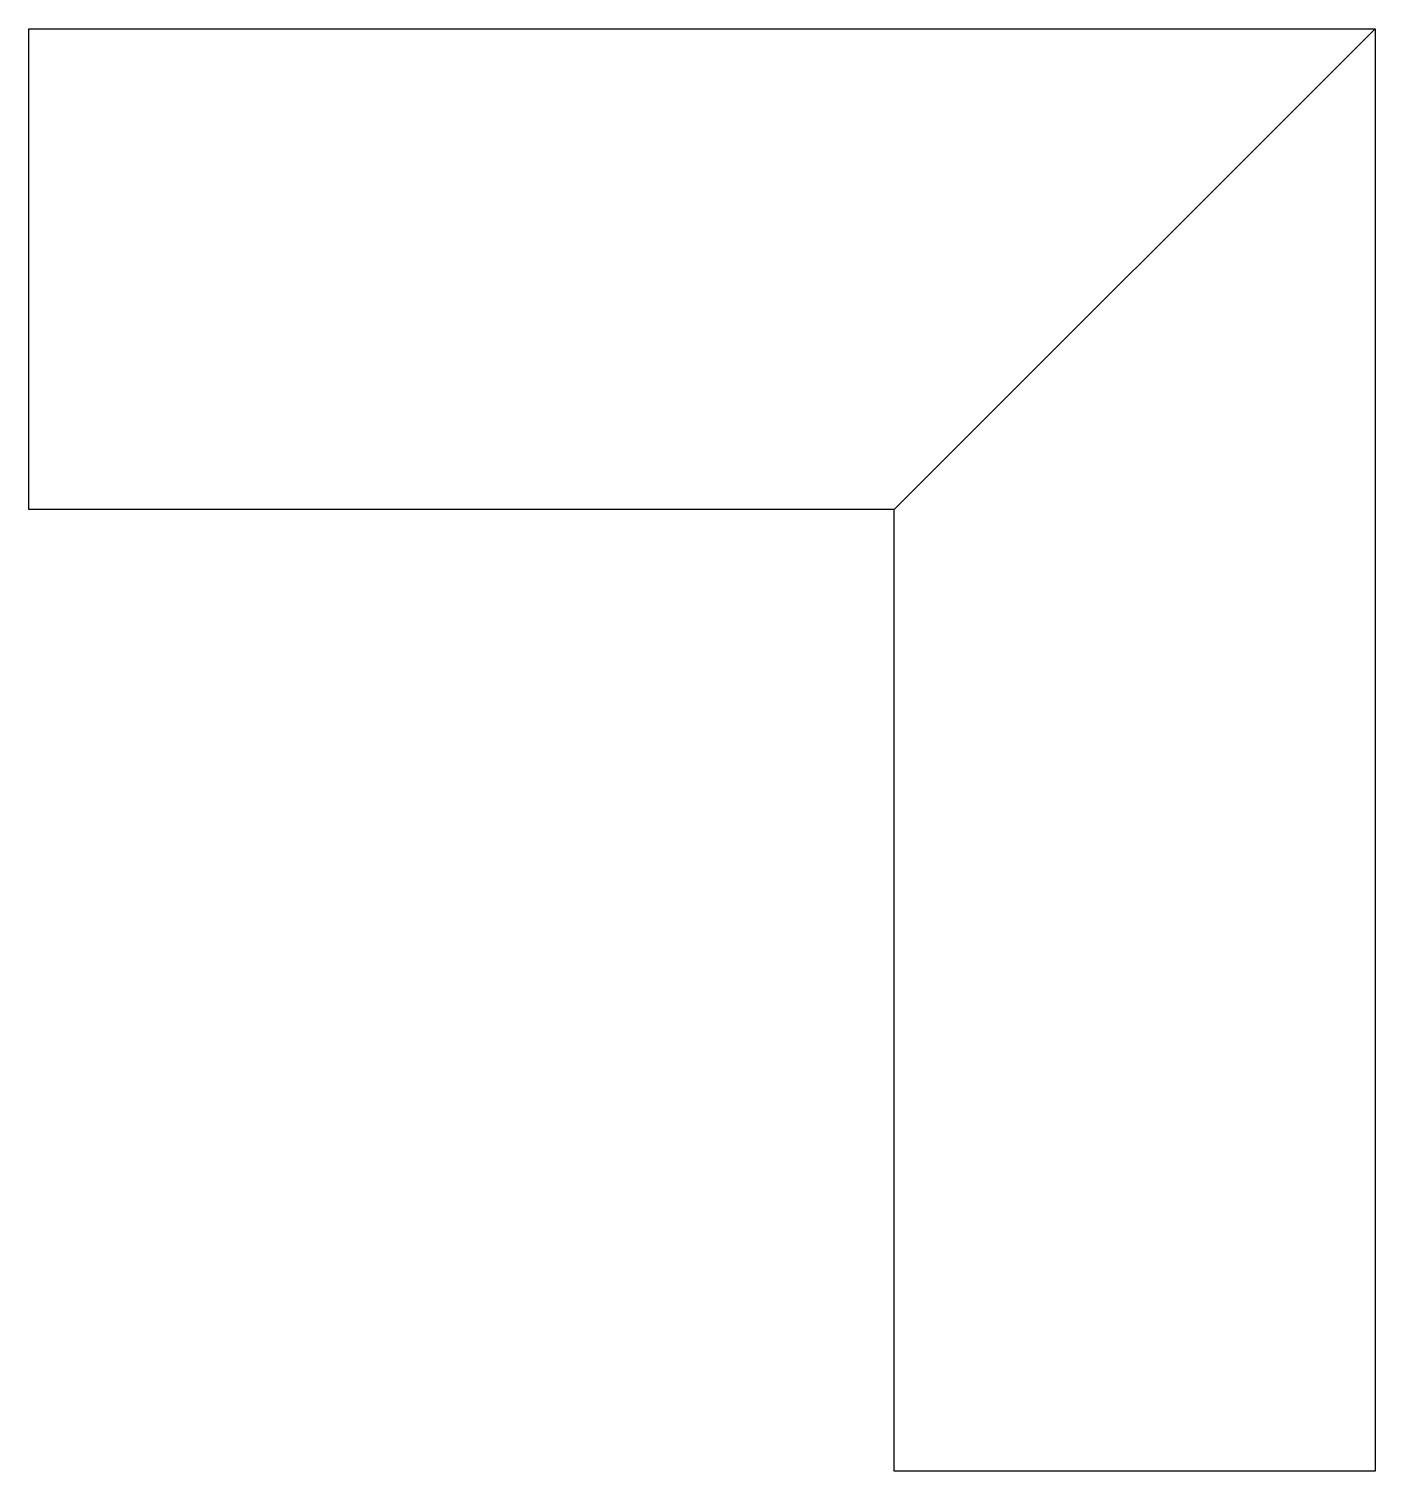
# Model space of a CAD drawing. Header units: millimetres. Extents: x 0 to 1400, y -1000 to 500.
import ezdxf

# ---------------------------------------------------------------- set-up
doc = ezdxf.new("R2010")
doc.units = ezdxf.units.MM

msp = doc.modelspace()

# ---------------------------------------------------------------- linework, layer by layer
msp.add_line((900, 0), (1400, 500))
msp.add_lwpolyline([(0, 0), (0, 500), (1400, 500), (1400, -1000), (900, -1000), (900, 0), (0, 0)])

doc.saveas('drawing.dxf')
